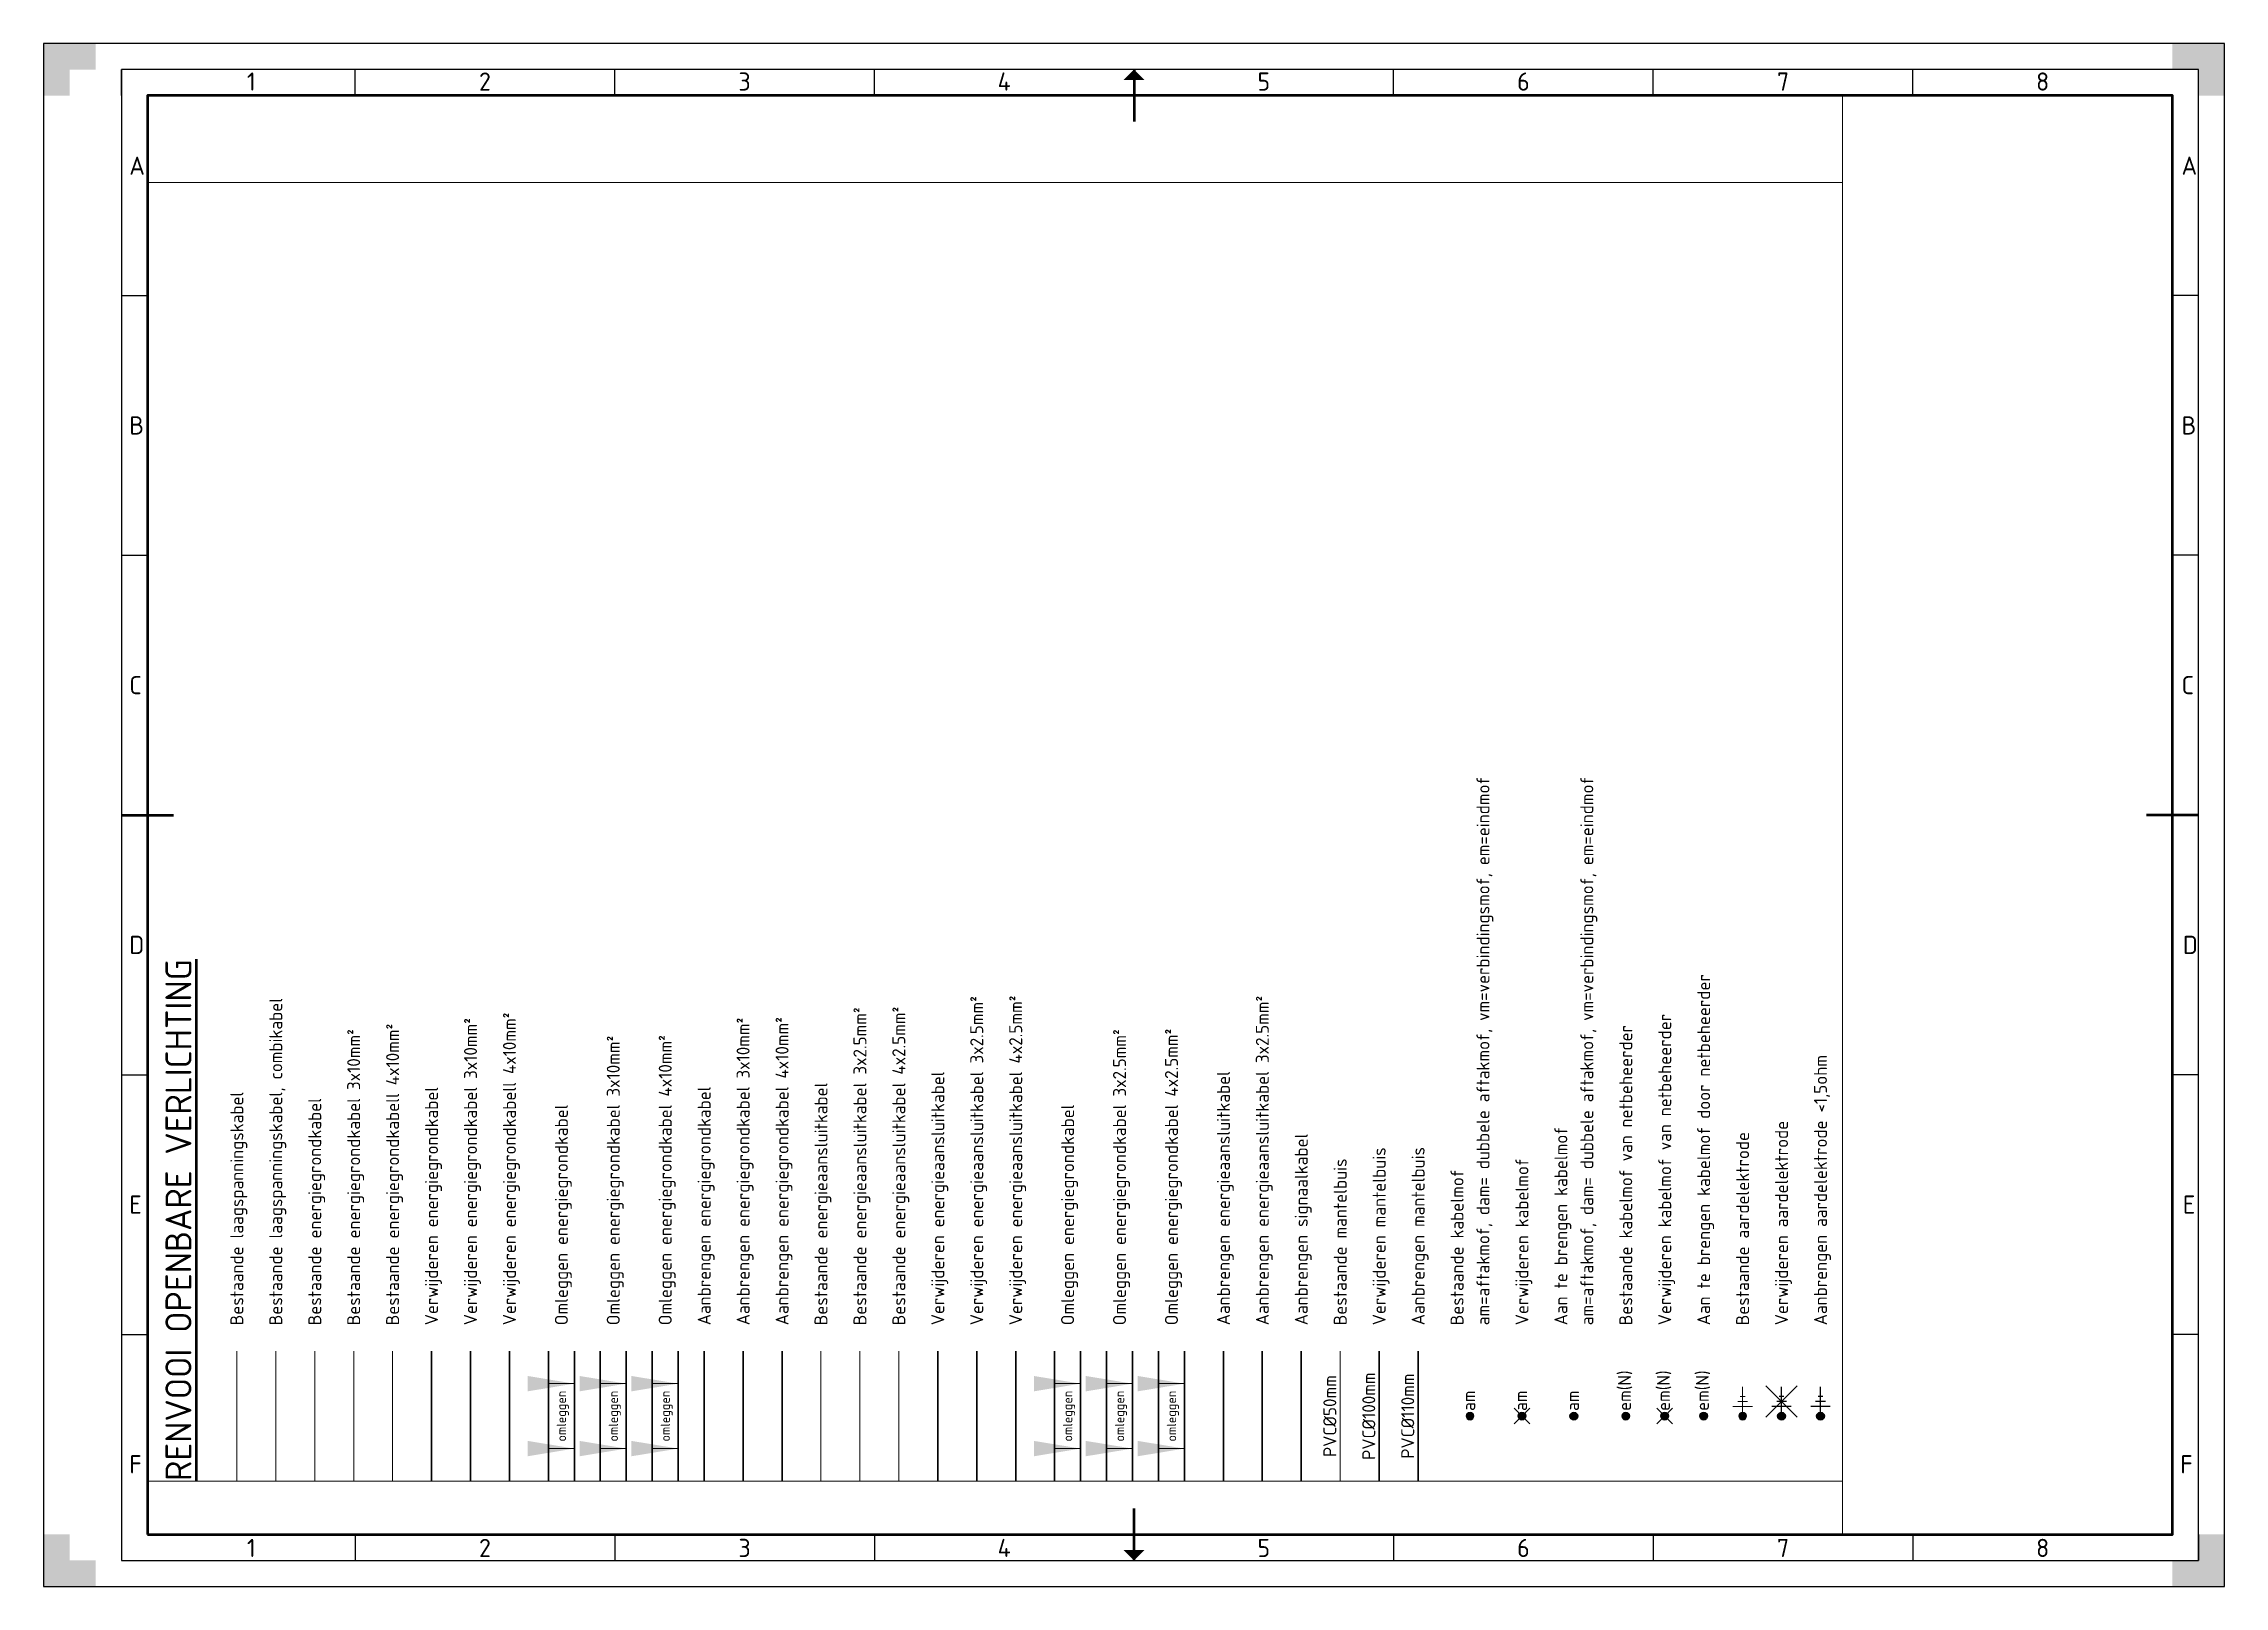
# Paper-space layout 'New A3 240502-15-53-17' of a CAD drawing. Header units: metres, sheet in millimetres. Extents: x 0 to 420, y 0 to 297.
# The model-space entities are those that its viewports show. They can reach past a viewport. Long polylines and large blocks are cut down to what shows.
import ezdxf
from ezdxf.enums import TextEntityAlignment as Align
from ezdxf.lldxf.tags import DXFTag

# ---------------------------------------------------------------- set-up
doc = ezdxf.new("R2010")
doc.units = ezdxf.units.M
for name, color, linetype, lineweight in [('B-WE-KL-ET_LS-G', 190, 'KL-LS-SO', 18), ('B-WE-OV-AARDING-S', 110, 'Continuous', 18), ('B-WE-OV-HULPSTUK_MOF-S', 140, 'Continuous', 18), ('B-WE-OV-HULPSTUK_MOF_NETBEHEERDER-S', 40, 'Continuous', 18), ('B-WE-OV-KABEL_AANSLUITKABEL-G', 21, 'OV-KABEL_AANSLUIT-SO', 18), ('B-WE-OV-KABEL_AANSLUITKABEL_3X2.5MM2-G', 21, 'OV-KABEL_AANSLUIT_3x2.5MM2-SO', 18), ('B-WE-OV-KABEL_AANSLUITKABEL_4X2.5MM2-G', 21, 'OV-KABEL_AANSLUIT_4x2.5MM2-SO', 18), ('B-WE-OV-KABEL_COMBIKABEL-G', 40, 'OV-COMBIKABEL-SO', 18), ('B-WE-OV-KABEL_VOEDINGSKABEL-G', 110, 'OV-KABEL_VOEDING-SO', 18), ('B-WE-OV-KABEL_VOEDINGSKABEL_3X10MM2-G', 110, 'OV-KABEL_AANSLUIT_3x10MM2-SO', 18), ('B-WE-OV-KABEL_VOEDINGSKABEL_4X10MM2-G', 110, 'OV-KABEL_AANSLUIT_4x10MM2-SO', 18), ('B-WE-OV-KABELDOORVOER_MANTELBUIS-G', 7, 'OV-KABELDOORVOER_MANTELBUIS-SO', 18), ('B-WE-OV-KABELDOORVOER_MANTELBUIS-T25', 7, 'Continuous', 25), ('B-WE-OV-LICHTMAST-S', 190, 'Continuous', 18), ('N-WE-OV-AARDING-S', 102, 'Continuous', 25), ('N-WE-OV-HULPSTUK_MOF-S', 160, 'Continuous', 25), ('N-WE-OV-HULPSTUK_MOF_NETBEHEERDER-S', 30, 'Continuous', 25), ('N-WE-OV-KABEL_AANSLUITKABEL-G', 20, 'OV-KABEL_AANSLUIT-SO', 35), ('N-WE-OV-KABEL_AANSLUITKABEL_3X2.5MM2-G', 20, 'OV-KABEL_AANSLUIT_3x2.5MM2-SO', 35), ('N-WE-OV-KABEL_AANSLUITKABEL_4X2.5MM2-G', 20, 'OV-KABEL_AANSLUIT_4x2.5MM2-SO', 35), ('N-WE-OV-KABEL_SIGNAALKABEL-G', 190, 'OV-KABEL_SIGNAAL-SO', 35), ('N-WE-OV-KABEL_VOEDINGSKABEL-G', 102, 'OV-KABEL_VOEDING-SO', 35), ('N-WE-OV-KABEL_VOEDINGSKABEL_3X10MM2-G', 102, 'OV-KABEL_AANSLUIT_3x10MM2-SO', 35), ('N-WE-OV-KABEL_VOEDINGSKABEL_4X10MM2-G', 102, 'OV-KABEL_AANSLUIT_4x10MM2-SO', 35), ('N-WE-OV-KABELDOORVOER_MANTELBUIS-G', 7, 'OV-KABELDOORVOER_MANTELBUIS-SO', 35), ('N-WE-OV-KABELDOORVOER_MANTELBUIS-T25', 7, 'Continuous', 25), ('N-WE-OV-M', 7, 'Continuous', 18), ('N-WE-OV-T18', 10, 'Continuous', 18), ('V-WE-OV-AARDING-S', 110, 'Continuous', 25), ('V-WE-OV-HULPSTUK_MOF-S', 140, 'Continuous', 25), ('V-WE-OV-HULPSTUK_MOF_NETBEHEERDER-S', 40, 'Continuous', 25), ('V-WE-OV-KABEL_AANSLUITKABEL-G', 21, 'V-OV-KABEL_AANSLUIT-SO', 35), ('V-WE-OV-KABEL_AANSLUITKABEL_3X2.5MM2-G', 21, 'V-OV-KABEL_AANSLUIT_3x2.5MM2-SO', 35), ('V-WE-OV-KABEL_AANSLUITKABEL_4X2.5MM2-G', 21, 'V-OV-KABEL_AANSLUIT_4x2.5MM2-SO', 35), ('V-WE-OV-KABEL_VOEDINGSKABEL-G', 110, 'V-OV-KABEL_VOEDING-SO', 35), ('V-WE-OV-KABEL_VOEDINGSKABEL_3X10MM2-G', 110, 'V-OV-KABEL_AANSLUIT_3x10MM2-SO', 35), ('V-WE-OV-KABEL_VOEDINGSKABEL_4X10MM2-G', 110, 'V-OV-KABEL_AANSLUIT_4x10MM2-SO', 35), ('V-WE-OV-KABELDOORVOER_MANTELBUIS-G', 7, 'V-OV-KABELDOORVOER_MANTELBUIS-SO', 35), ('V-WE-OV-KABELDOORVOER_MANTELBUIS-T25', 7, 'Continuous', 25), ('X-XX-AL-LEGENDA-T25', 7, 'Continuous', 25), ('X-XX-AL-LEGENDA-T50', 130, 'Continuous', 50), ('X-XX-AL-TEKENBLAD-S', 7, 'Continuous', 18), ('X-XX-AL-TEKENBLAD_KADER-G', 7, 'Continuous', 25), ('X-XX-AL-TEKENBLAD_KADER_AFSNIJMARKERING-G', 7, 'Continuous', 25), ('X-XX-AL-TEKENBLAD_KADER_CENTERMARKERING-G', 7, 'Continuous', 25), ('X-XX-AL-TEKENBLAD_KADER_ROOSTERVERDELING-G', 7, 'Continuous', 25), ('X-XX-AL-TEKENBLAD_KADER_ROOSTERVERDELING-T35', 7, 'Continuous', 35), ('X-XX-AL-TEKENBLAD_KADER_VOUWMERK-G', 7, 'Continuous', 18)]:
    doc.layers.add(name, color=color, linetype=linetype, lineweight=lineweight)
doc.layers.add('X-XX-AL-HULPLIJN-G', color=211, linetype='Continuous', lineweight=18, plot=False)
doc.styles.add('NLCS-ISO', font='NLCS-ISO.ttf')
doc.styles.add('NLCS-ISO-ANNOTATIEF-T18', font='NLCS-ISO.ttf', dxfattribs={"height": 1.8})
doc.styles.add('NLCS-ISO-ANNOTATIEF-T25', font='NLCS-ISO.ttf', dxfattribs={"height": 2.5})
doc.styles.add('NLCS-ISO-ANNOTATIEF-T50', font='NLCS-ISO.ttf', dxfattribs={"height": 5})
doc.styles.get("Standard").update_dxf_attribs({"font": 'arial.ttf'})
tags = doc.linetypes.add('KL-LS-SO', pattern='A,4,-1,[103,NLCS.SHX,S=0.75,R=0,X=0,Y=0],-1,4,-1,["L",Standard,S=1,R=0,X=0,Y=-0.5],-2', length=13).pattern_tags.tags
tags[18] = DXFTag(74, 10)
tags = doc.linetypes.add('OV-COMBIKABEL-SO', pattern='A,4,-1,[103,NLCS.SHX,S=0.75,R=0,X=0,Y=0],-1,4,-1,["CK",Standard,S=1,R=0,X=0,Y=-0.5],-3', length=14).pattern_tags.tags
tags[18] = DXFTag(74, 10)
tags = doc.linetypes.add('OV-KABEL_AANSLUIT-SO', pattern='A,2,-1,[103,NLCS.SHX,S=0.75,R=0,X=0,Y=0],-1,2,-1,["OV",Standard,S=1,R=0,X=0,Y=-0.5],-3', length=10).pattern_tags.tags
tags[18] = DXFTag(74, 10)
tags = doc.linetypes.add('OV-KABEL_AANSLUIT_3x10MM2-SO', pattern='A,2,-1,[103,NLCS.SHX,S=0.75,R=0,X=0,Y=0],-1,2,-1,["3x10",Standard,S=1,R=0,X=0,Y=-0.5],-4', length=11).pattern_tags.tags
tags[18] = DXFTag(74, 10)
tags = doc.linetypes.add('OV-KABEL_AANSLUIT_3x2.5MM2-SO', pattern='A,2,-1,[103,NLCS.SHX,S=0.75,R=0,X=0,Y=0],-1,2,-1,["3x2.5",Standard,S=1,R=0,X=0,Y=-0.5],-4', length=11).pattern_tags.tags
tags[18] = DXFTag(74, 10)
tags = doc.linetypes.add('OV-KABEL_AANSLUIT_4x10MM2-SO', pattern='A,2,-1,[103,NLCS.SHX,S=0.75,R=0,X=0,Y=0],-1,2,-1,["4x10",Standard,S=1,R=0,X=0,Y=-0.5],-4', length=11).pattern_tags.tags
tags[18] = DXFTag(74, 10)
tags = doc.linetypes.add('OV-KABEL_AANSLUIT_4x2.5MM2-SO', pattern='A,2,-1,[103,NLCS.SHX,S=0.75,R=0,X=0,Y=0],-1,2,-1,["4x2.5",Standard,S=1,R=0,X=0,Y=-0.5],-4', length=11).pattern_tags.tags
tags[18] = DXFTag(74, 10)
tags = doc.linetypes.add('OV-KABEL_SIGNAAL-SO', pattern='A,4,-1,["S",Standard,S=1,R=0,X=0,Y=-0.5],-1,4,-1,["OV",Standard,S=1,R=0,X=0,Y=-0.5],-3', length=14).pattern_tags.tags
tags[19] = DXFTag(74, 10)
tags[6] = DXFTag(74, 10)
tags = doc.linetypes.add('OV-KABEL_VOEDING-SO', pattern='A,4,-1,[103,NLCS.SHX,S=0.75,R=0,X=0,Y=0],-1,4,-1,["OV",Standard,S=1,R=0,X=0,Y=-0.5],-3', length=14).pattern_tags.tags
tags[18] = DXFTag(74, 10)
doc.linetypes.add('OV-KABELDOORVOER_MANTELBUIS-SO', pattern='A,0,-0.5,[73,NLCS.SHX,S=1,R=0,X=0,Y=0],-0.5', length=1)
tags = doc.linetypes.add('V-OV-KABEL_AANSLUIT-SO', pattern='A,1,[24,NLCS.SHX,S=0.5,R=0,X=0,Y=0],1,-1,[103,NLCS.SHX,S=0.75,R=0,X=0,Y=0],-1,1,[24,NLCS.SHX,S=0.5,R=0,X=0,Y=0],1,-1,["OV",Standard,S=1,R=0,X=0,Y=-0.5],-3', length=10).pattern_tags.tags
tags[34] = DXFTag(74, 10)
tags = doc.linetypes.add('V-OV-KABEL_AANSLUIT_3x10MM2-SO', pattern='A,1,[24,NLCS.SHX,S=0.5,R=0,X=0,Y=0],1,-1,[103,NLCS.SHX,S=0.75,R=0,X=0,Y=0],-1,1,[24,NLCS.SHX,S=0.5,R=0,X=0,Y=0],1,-1,["3x10",Standard,S=1,R=0,X=0,Y=-0.5],-4', length=11).pattern_tags.tags
tags[34] = DXFTag(74, 10)
tags = doc.linetypes.add('V-OV-KABEL_AANSLUIT_3x2.5MM2-SO', pattern='A,1,[24,NLCS.SHX,S=0.5,R=0,X=0,Y=0],1,-1,[103,NLCS.SHX,S=0.75,R=0,X=0,Y=0],-1,1,[24,NLCS.SHX,S=0.5,R=0,X=0,Y=0],1,-1,["3x2.5",Standard,S=1,R=0,X=0,Y=-0.5],-4', length=11).pattern_tags.tags
tags[34] = DXFTag(74, 10)
tags = doc.linetypes.add('V-OV-KABEL_AANSLUIT_4x10MM2-SO', pattern='A,1,[24,NLCS.SHX,S=0.5,R=0,X=0,Y=0],1,-1,[103,NLCS.SHX,S=0.75,R=0,X=0,Y=0],-1,1,[24,NLCS.SHX,S=0.5,R=0,X=0,Y=0],1,-1,["4x10",Standard,S=1,R=0,X=0,Y=-0.5],-4', length=11).pattern_tags.tags
tags[34] = DXFTag(74, 10)
tags = doc.linetypes.add('V-OV-KABEL_AANSLUIT_4x2.5MM2-SO', pattern='A,1,[24,NLCS.SHX,S=0.5,R=0,X=0,Y=0],1,-1,[103,NLCS.SHX,S=0.75,R=0,X=0,Y=0],-1,1,[24,NLCS.SHX,S=0.5,R=0,X=0,Y=0],1,-1,["4x2.5",Standard,S=1,R=0,X=0,Y=-0.5],-4', length=11).pattern_tags.tags
tags[34] = DXFTag(74, 10)
tags = doc.linetypes.add('V-OV-KABEL_VOEDING-SO', pattern='A,2,[24,NLCS.SHX,S=0.5,R=0,X=0,Y=0],2,-1,[103,NLCS.SHX,S=0.75,R=0,X=0,Y=0],-1,2,[24,NLCS.SHX,S=0.5,R=0,X=0,Y=0],2,-1,["OV",Standard,S=1,R=0,X=0,Y=-0.5],-3', length=14).pattern_tags.tags
tags[34] = DXFTag(74, 10)
doc.linetypes.add('V-OV-KABELDOORVOER_MANTELBUIS-SO', pattern='A,0,-0.25,[24,NLCS.SHX,S=0.5,R=0,X=0.25,Y=0],-0.25,[73,NLCS.SHX,S=1,R=0,X=0,Y=0],-0.5', length=1)
doc.dimstyles.new('NLCS-ANNOTATIEF-T18-PIJL_L2_H0', dxfattribs={"dimtxt": 2.5, "dimasz": 1.8, "dimexe": 2, "dimexo": 2, "dimgap": 0.7, "dimtad": 1, "dimzin": 0, "dimdsep": 46, "dimtxsty": 'NLCS-ISO-ANNOTATIEF-T18', "dimcen": 0, "dimdle": 2, "dimclrd": 256, "dimclre": 256, "dimclrt": 10, "dimadec": 0, "dimazin": 0, "dimtfac": 1, "dimtdec": 3, "dimtofl": 0, "dimtmove": 0, "dimatfit": 3, "dimfxl": 2, "dimfxlon": 1, "dimtfillclr": 256, "dimtolj": 1, "dimtzin": 0, "dimlwd": -1, "dimlwe": -1, "dimarcsym": 0})

# ---------------------------------------------------------------- blocks, each defined once
blk = doc.blocks.new('SAL-TEKENBLAD_A3-SO')
at = {"layer": 'X-XX-AL-TEKENBLAD_KADER_AFSNIJMARKERING-G'}
for points in [[(10, 297), (0, 297), (0, 287), (5, 287), (5, 292), (10, 292)], [(420, 287), (420, 297), (410, 297), (410, 292), (415, 292), (415, 287)], [(0, 10), (0, 0), (10, 0), (10, 5), (5, 5), (5, 10)], [(410, 0), (420, 0), (420, 10), (415, 10), (415, 5), (410, 5)]]:
    blk.add_hatch(color=256, dxfattribs=at).paths.add_polyline_path(points)
at = {"layer": 'X-XX-AL-TEKENBLAD_KADER_VOUWMERK-G'}
for points in [[(208, 290), (210, 292), (212, 290)], [(208, 7), (210, 5), (212, 7)]]:
    blk.add_hatch(color=256, dxfattribs=at).paths.add_polyline_path(points)
at = {"layer": 'X-XX-AL-TEKENBLAD_KADER-G'}
for p, q in [((420, 297), (0, 297)), ((0, 297), (0, 0)), ((420, 0), (420, 297)), ((0, 0), (420, 0))]:
    blk.add_line(p, q, dxfattribs=at)
at = {"layer": 'X-XX-AL-TEKENBLAD_KADER-G', "lineweight": 50, "flags": 128}
blk.add_lwpolyline([(20, 10), (410, 10), (410, 287), (20, 287)], close=True, dxfattribs=at)
at = {"layer": 'X-XX-AL-TEKENBLAD_KADER_CENTERMARKERING-G', "lineweight": 50, "flags": 128}
for points in [[(210, 292), (210, 282)], [(15, 148.5), (25, 148.5)], [(415, 148.5), (405, 148.5)], [(210, 5), (210, 15)]]:
    blk.add_lwpolyline(points, dxfattribs=at)
at = {"layer": 'X-XX-AL-TEKENBLAD_KADER_ROOSTERVERDELING-G'}
for p, q in [((415, 292), (15, 292)), ((15, 287), (15, 292)), ((15, 292), (15, 5)), ((60, 287), (60, 292)), ((110, 287), (110, 292)), ((160, 287), (160, 292)), ((260, 287), (260, 292)), ((310, 287), (310, 292)), ((360, 287), (360, 292)), ((415, 287), (415, 292)), ((415, 5), (415, 292)), ((15, 248.5), (20, 248.5)), ((415, 248.5), (410, 248.5)), ((15, 198.5), (20, 198.5)), ((415, 198.5), (410, 198.5)), ((15, 98.5), (20, 98.5)), ((415, 98.5), (410, 98.5)), ((15, 48.5), (20, 48.5)), ((415, 48.5), (410, 48.5)), ((15, 10), (15, 5)), ((60, 10), (60, 5)), ((110, 10), (110, 5)), ((160, 10), (160, 5)), ((260, 10), (260, 5)), ((310, 10), (310, 5)), ((360, 10), (360, 5)), ((415, 10), (415, 5)), ((15, 5), (415, 5))]:
    blk.add_line(p, q, dxfattribs=at)
at = {"layer": 'X-XX-AL-TEKENBLAD_KADER_ROOSTERVERDELING-T35', "lineweight": 35, "style": 'NLCS-ISO'}
for s, p in [('1', (40, 286.9)), ('2', (85, 286.9)), ('3', (135, 286.9)), ('4', (185, 286.9)), ('5', (235, 286.9)), ('6', (285, 286.9)), ('7', (335, 286.9)), ('8', (385, 286.9)), ('1', (40, 4.6)), ('2', (85, 4.6)), ('3', (135, 4.6)), ('4', (185, 4.6)), ('5', (235, 4.6)), ('6', (285, 4.6)), ('7', (335, 4.6)), ('8', (385, 4.6))]:
    blk.add_text(s, height=3.5, dxfattribs=at).set_placement(p, align=Align.BOTTOM_CENTER)
for s, p in [('A', (16.5, 273.5)), ('A', (411.75, 273.5)), ('B', (16.5, 223.5)), ('B', (411.75, 223.5)), ('C', (16.5, 173.5)), ('C', (411.75, 173.5)), ('D', (16.5, 123.5)), ('D', (412, 123.5)), ('E', (16.5, 73.5)), ('E', (412, 73.5)), ('F', (16.5, 23.5)), ('F', (411.5, 23.5))]:
    blk.add_text(s, height=3.5, dxfattribs=at).set_placement(p, align=Align.MIDDLE_LEFT)
blk = doc.blocks.new('SOV-HULP_MOF-SO')
h = blk.add_hatch(color=256)
h.dxf.hatch_style = 1
edge = h.paths.add_edge_path()
edge.add_arc((0, 0), 0.75, 0, 360)
blk.add_circle((0, 0), 0.75)
at = {"style": 'NLCS-ISO'}
blk.add_attdef('Soort:', text='', height=2.5, dxfattribs=at).set_placement((1, 0.25), align=Align.MIDDLE_LEFT)
blk = doc.blocks.new('B-SOV-LICHTMAST-SO')
for p, q in [((-1.3, 0.75), (-2.6, 1.5)), ((0, 1.5), (0, 3)), ((1.3, 0.75), (2.6, 1.5)), ((-1.3, -0.75), (-2.6, -1.5)), ((0, -1.5), (0, -3)), ((1.3, -0.75), (2.6, -1.5))]:
    blk.add_line(p, q)
blk.add_circle((0, 0), 1.5)
at = {"style": 'NLCS-ISO'}
blk.add_attdef('TYPE', text='', height=1.8, dxfattribs=at).set_placement((0, 3), align=Align.BOTTOM_CENTER)
blk = doc.blocks.new('SOV-AARDING_AARDELEKTRODE-SO')
h = blk.add_hatch(color=256)
h.dxf.hatch_style = 1
edge = h.paths.add_edge_path()
edge.add_arc((0, 0), 0.75, 90, 450)
for p, q in [((0, 0), (5.62, 0)), ((1.87, -1.88), (1.87, 1.87)), ((2.81, -0.94), (2.81, 0.94)), ((3.75, -0.47), (3.75, 0.47))]:
    blk.add_line(p, q)
blk.add_circle((0, 0), 0.75)
blk = doc.blocks.new('V-SOV-AARDING_AARDELEKTRODE-SO')
h = blk.add_hatch(color=256)
h.dxf.hatch_style = 1
edge = h.paths.add_edge_path()
edge.add_arc((0, 0), 0.75, 90, 450)
for p, q in [((-0.19, 3), (5.81, -3)), ((5.81, 3), (-0.19, -3)), ((0, 0), (5.62, 0)), ((1.87, -1.88), (1.87, 1.87)), ((2.81, -0.94), (2.81, 0.94)), ((3.75, -0.47), (3.75, 0.47))]:
    blk.add_line(p, q)
blk.add_circle((0, 0), 0.75)
blk = doc.blocks.new('V-SOV-HULP_MOF-SO')
h = blk.add_hatch(color=256)
h.dxf.hatch_style = 1
edge = h.paths.add_edge_path()
edge.add_arc((0, 0), 0.75, 0, 360)
for p, q in [((-1.5, 1.5), (1.5, -1.5)), ((1.5, 1.5), (-1.5, -1.5))]:
    blk.add_line(p, q)
blk.add_circle((0, 0), 0.75)
at = {"style": 'NLCS-ISO'}
blk.add_attdef('Soort:', text='', height=2.5, dxfattribs=at).set_placement((1, 0.25), align=Align.MIDDLE_LEFT)

msp = doc.modelspace()

# ---------------------------------------------------------------- linework, layer by layer
at = {"layer": 'B-WE-KL-ET_LS-G', "flags": 128}
msp.add_lwpolyline([(2924.646, 2258.1), (2929.646, 2258.1)], dxfattribs=at)
at = {"layer": 'B-WE-OV-KABEL_AANSLUITKABEL-G', "flags": 128}
msp.add_lwpolyline([(2924.646, 2235.6), (2929.646, 2235.6)], dxfattribs=at)
at = {"layer": 'B-WE-OV-KABEL_AANSLUITKABEL_3X2.5MM2-G', "flags": 128}
msp.add_lwpolyline([(2924.646, 2234.1), (2929.646, 2234.1)], dxfattribs=at)
at = {"layer": 'B-WE-OV-KABEL_AANSLUITKABEL_4X2.5MM2-G', "flags": 128}
msp.add_lwpolyline([(2924.646, 2232.6), (2929.646, 2232.6)], dxfattribs=at)
at = {"layer": 'B-WE-OV-KABEL_COMBIKABEL-G', "flags": 128}
msp.add_lwpolyline([(2924.646, 2256.6), (2929.646, 2256.6)], dxfattribs=at)
at = {"layer": 'B-WE-OV-KABEL_VOEDINGSKABEL-G', "flags": 128}
msp.add_lwpolyline([(2924.646, 2255.1), (2929.646, 2255.1)], dxfattribs=at)
at = {"layer": 'B-WE-OV-KABEL_VOEDINGSKABEL_3X10MM2-G', "flags": 128}
msp.add_lwpolyline([(2924.646, 2253.6), (2929.646, 2253.6)], dxfattribs=at)
at = {"layer": 'B-WE-OV-KABEL_VOEDINGSKABEL_4X10MM2-G', "flags": 128}
msp.add_lwpolyline([(2924.646, 2252.1), (2929.646, 2252.1)], dxfattribs=at)
at = {"layer": 'B-WE-OV-KABELDOORVOER_MANTELBUIS-G', "flags": 128}
msp.add_lwpolyline([(2924.646, 2215.6), (2929.646, 2215.6)], dxfattribs=at)
at = {"layer": 'N-WE-OV-KABEL_AANSLUITKABEL-G', "flags": 128}
for points in [[(2924.646, 2225.6), (2929.646, 2225.6)], [(2924.646, 2220.1), (2929.646, 2220.1)]]:
    msp.add_lwpolyline(points, dxfattribs=at)
at = {"layer": 'N-WE-OV-KABEL_AANSLUITKABEL_3X2.5MM2-G', "flags": 128}
for points in [[(2924.646, 2223.6), (2929.646, 2223.6)], [(2924.646, 2218.6), (2929.646, 2218.6)]]:
    msp.add_lwpolyline(points, dxfattribs=at)
at = {"layer": 'N-WE-OV-KABEL_AANSLUITKABEL_4X2.5MM2-G', "flags": 128}
msp.add_lwpolyline([(2924.646, 2221.6), (2929.646, 2221.6)], dxfattribs=at)
at = {"layer": 'N-WE-OV-KABEL_SIGNAALKABEL-G', "flags": 128}
msp.add_lwpolyline([(2924.646, 2217.1), (2929.646, 2217.1)], dxfattribs=at)
at = {"layer": 'N-WE-OV-KABEL_VOEDINGSKABEL-G', "flags": 128}
for points in [[(2924.646, 2245.1), (2929.646, 2245.1)], [(2924.646, 2240.1), (2929.646, 2240.1)]]:
    msp.add_lwpolyline(points, dxfattribs=at)
at = {"layer": 'N-WE-OV-KABEL_VOEDINGSKABEL_3X10MM2-G', "flags": 128}
for points in [[(2924.646, 2243.1), (2929.646, 2243.1)], [(2924.646, 2238.6), (2929.646, 2238.6)]]:
    msp.add_lwpolyline(points, dxfattribs=at)
at = {"layer": 'N-WE-OV-KABEL_VOEDINGSKABEL_4X10MM2-G', "flags": 128}
for points in [[(2924.646, 2241.1), (2929.646, 2241.1)], [(2924.646, 2237.1), (2929.646, 2237.1)]]:
    msp.add_lwpolyline(points, dxfattribs=at)
at = {"layer": 'N-WE-OV-KABELDOORVOER_MANTELBUIS-G', "flags": 128}
msp.add_lwpolyline([(2924.646, 2212.6), (2929.646, 2212.6)], dxfattribs=at)
at = {"layer": 'V-WE-OV-KABEL_AANSLUITKABEL-G', "flags": 128}
for points in [[(2924.646, 2231.1), (2929.646, 2231.1)], [(2924.646, 2226.6), (2929.646, 2226.6)]]:
    msp.add_lwpolyline(points, dxfattribs=at)
at = {"layer": 'V-WE-OV-KABEL_AANSLUITKABEL_3X2.5MM2-G', "flags": 128}
for points in [[(2924.646, 2229.6), (2929.646, 2229.6)], [(2924.646, 2224.6), (2929.646, 2224.6)]]:
    msp.add_lwpolyline(points, dxfattribs=at)
at = {"layer": 'V-WE-OV-KABEL_AANSLUITKABEL_4X2.5MM2-G', "flags": 128}
for points in [[(2924.646, 2228.1), (2929.646, 2228.1)], [(2924.646, 2222.6), (2929.646, 2222.6)]]:
    msp.add_lwpolyline(points, dxfattribs=at)
at = {"layer": 'V-WE-OV-KABEL_VOEDINGSKABEL-G', "flags": 128}
for points in [[(2924.646, 2250.6), (2929.646, 2250.6)], [(2924.646, 2246.1), (2929.646, 2246.1)]]:
    msp.add_lwpolyline(points, dxfattribs=at)
at = {"layer": 'V-WE-OV-KABEL_VOEDINGSKABEL_3X10MM2-G', "flags": 128}
for points in [[(2924.646, 2249.1), (2929.646, 2249.1)], [(2924.646, 2244.1), (2929.646, 2244.1)]]:
    msp.add_lwpolyline(points, dxfattribs=at)
at = {"layer": 'V-WE-OV-KABEL_VOEDINGSKABEL_4X10MM2-G', "flags": 128}
for points in [[(2924.646, 2247.6), (2929.646, 2247.6)], [(2924.646, 2242.1), (2929.646, 2242.1)]]:
    msp.add_lwpolyline(points, dxfattribs=at)
at = {"layer": 'V-WE-OV-KABELDOORVOER_MANTELBUIS-G', "flags": 128}
msp.add_lwpolyline([(2924.646, 2214.1), (2929.646, 2214.1)], dxfattribs=at)
at = {"layer": 'X-XX-AL-HULPLIJN-G', "flags": 128}
msp.add_lwpolyline([(2924.646, 2264.29), (2974.646, 2264.29), (2974.646, 1964.29), (2924.646, 1964.29)], close=True, dxfattribs=at)

# ---------------------------------------------------------------- block references
at = {"layer": 'B-WE-OV-AARDING-S', "xscale": 0.2, "yscale": 0.2, "zscale": 0.2}
msp.add_blockref('SOV-AARDING_AARDELEKTRODE-SO', (2927.146, 2200.1), dxfattribs=at)
at = {"layer": 'B-WE-OV-HULPSTUK_MOF-S', "xscale": 0.2, "yscale": 0.2, "zscale": 0.2}
msp.add_blockref('SOV-HULP_MOF-SO', (2927.146, 2210.6), dxfattribs=at).add_auto_attribs({'Soort:': 'am'})
at = {"layer": 'B-WE-OV-HULPSTUK_MOF_NETBEHEERDER-S', "xscale": 0.2, "yscale": 0.2, "zscale": 0.2}
msp.add_blockref('SOV-HULP_MOF-SO', (2927.146, 2204.6), dxfattribs=at).add_auto_attribs({'Soort:': 'em(N)'})
at = {"layer": 'B-WE-OV-LICHTMAST-S', "xscale": 0.2, "yscale": 0.2, "zscale": 0.2}
msp.add_blockref('B-SOV-LICHTMAST-SO', (2927.146, 2195.6), dxfattribs=at)
at = {"layer": 'N-WE-OV-AARDING-S', "xscale": 0.2, "yscale": 0.2, "zscale": 0.2}
msp.add_blockref('SOV-AARDING_AARDELEKTRODE-SO', (2927.146, 2197.1), dxfattribs=at)
at = {"layer": 'N-WE-OV-HULPSTUK_MOF-S', "xscale": 0.2, "yscale": 0.2, "zscale": 0.2}
msp.add_blockref('SOV-HULP_MOF-SO', (2927.146, 2206.6), dxfattribs=at).add_auto_attribs({'Soort:': 'am'})
at = {"layer": 'N-WE-OV-HULPSTUK_MOF_NETBEHEERDER-S', "xscale": 0.2, "yscale": 0.2, "zscale": 0.2}
msp.add_blockref('SOV-HULP_MOF-SO', (2927.146, 2201.6), dxfattribs=at).add_auto_attribs({'Soort:': 'em(N)'})
at = {"layer": 'V-WE-OV-AARDING-S', "xscale": 0.2, "yscale": 0.2, "zscale": 0.2}
msp.add_blockref('V-SOV-AARDING_AARDELEKTRODE-SO', (2927.146, 2198.6), dxfattribs=at)
at = {"layer": 'V-WE-OV-HULPSTUK_MOF-S', "xscale": 0.2, "yscale": 0.2, "zscale": 0.2}
msp.add_blockref('V-SOV-HULP_MOF-SO', (2927.146, 2208.6), dxfattribs=at).add_auto_attribs({'Soort:': 'am'})
at = {"layer": 'V-WE-OV-HULPSTUK_MOF_NETBEHEERDER-S', "xscale": 0.2, "yscale": 0.2, "zscale": 0.2}
msp.add_blockref('V-SOV-HULP_MOF-SO', (2927.146, 2203.1), dxfattribs=at).add_auto_attribs({'Soort:': 'em(N)'})

# ---------------------------------------------------------------- texts
at = {"layer": 'B-WE-OV-KABELDOORVOER_MANTELBUIS-T25', "style": 'NLCS-ISO-ANNOTATIEF-T25'}
msp.add_text('PVC%%C50mm', height=0.5, dxfattribs=at).set_placement((2927.146, 2215.6), align=Align.BOTTOM_CENTER)
at = {"layer": 'N-WE-OV-KABELDOORVOER_MANTELBUIS-T25', "style": 'NLCS-ISO-ANNOTATIEF-T25'}
msp.add_text('PVC%%C110mm', height=0.5, dxfattribs=at).set_placement((2927.146, 2212.6), align=Align.BOTTOM_CENTER)
at = {"layer": 'N-WE-OV-T18', "style": 'NLCS-ISO-ANNOTATIEF-T18'}
for p in [(2927.146, 2245.6), (2927.146, 2243.6), (2927.146, 2241.6), (2927.146, 2226.1), (2927.146, 2224.1), (2927.146, 2222.1)]:
    msp.add_text('omleggen', height=0.36, dxfattribs=at).set_placement(p, align=Align.MIDDLE_CENTER)
at = {"layer": 'V-WE-OV-KABELDOORVOER_MANTELBUIS-T25', "style": 'NLCS-ISO-ANNOTATIEF-T25'}
msp.add_text('PVC%%C100mm', height=0.5, dxfattribs=at).set_placement((2927.146, 2214.1), align=Align.BOTTOM_CENTER)
at = {"layer": 'X-XX-AL-LEGENDA-T25', "style": 'NLCS-ISO-ANNOTATIEF-T25'}
for s, p in [('Bestaande laagspanningskabel', (2930.646, 2257.85)), ('Bestaande laagspanningskabel, combikabel', (2930.646, 2256.35)), ('Bestaande energiegrondkabel', (2930.646, 2254.85)), ('Bestaande energiegrondkabel 3x10mm²', (2930.646, 2253.35)), ('Bestaande energiegrondkabell 4x10mm²', (2930.646, 2251.85)), ('Verwijderen energiegrondkabel', (2930.646, 2250.35)), ('Verwijderen energiegrondkabel 3x10mm²', (2930.646, 2248.85)), ('Verwijderen energiegrondkabell 4x10mm²', (2930.646, 2247.35)), ('Omleggen energiegrondkabel', (2930.646, 2245.35)), ('Omleggen energiegrondkabel 3x10mm²', (2930.646, 2243.35)), ('Omleggen energiegrondkabel 4x10mm²', (2930.646, 2241.35)), ('Aanbrengen energiegrondkabel', (2930.646, 2239.85)), ('Aanbrengen energiegrondkabel 3x10mm²', (2930.646, 2238.35)), ('Aanbrengen energiegrondkabel 4x10mm²', (2930.646, 2236.85)), ('Bestaande energieaansluitkabel', (2930.646, 2235.35)), ('Bestaande energieaansluitkabel 3x2.5mm²', (2930.646, 2233.85)), ('Bestaande energieaansluitkabel 4x2.5mm²', (2930.646, 2232.35)), ('Verwijderen energieaansluitkabel', (2930.646, 2230.85)), ('Verwijderen energieaansluitkabel 3x2.5mm²', (2930.646, 2229.35)), ('Verwijderen energieaansluitkabel 4x2.5mm²', (2930.646, 2227.85)), ('Omleggen energiegrondkabel', (2930.646, 2225.85)), ('Omleggen energiegrondkabel 3x2.5mm²', (2930.646, 2223.85)), ('Omleggen energiegrondkabel 4x2.5mm²', (2930.646, 2221.85)), ('Aanbrengen energieaansluitkabel', (2930.646, 2219.85)), ('Aanbrengen energieaansluitkabel 3x2.5mm²', (2930.646, 2218.35)), ('Aanbrengen signaalkabel', (2930.646, 2216.85)), ('Bestaande mantelbuis', (2930.646, 2215.35)), ('Verwijderen mantelbuis', (2930.646, 2213.85)), ('Aanbrengen mantelbuis', (2930.646, 2212.35)), ('Bestaande kabelmof', (2930.646, 2210.85)), ('am=aftakmof, dam= dubbele aftakmof, vm=verbindingsmof, em=eindmof', (2930.646, 2209.85)), ('Verwijderen kabelmof', (2930.646, 2208.35)), ('Aan te brengen kabelmof', (2930.646, 2206.85)), ('am=aftakmof, dam= dubbele aftakmof, vm=verbindingsmof, em=eindmof', (2930.646, 2205.85)), ('Bestaande kabelmof van netbeheerder', (2930.646, 2204.35)), ('Verwijderen kabelmof van netbeheerder', (2930.646, 2202.85)), ('Aan te brengen kabelmof door netbeheerder', (2930.646, 2201.35)), ('Bestaande aardelektrode', (2930.646, 2199.85)), ('Verwijderen aardelektrode', (2930.646, 2198.35)), ('Aanbrengen aardelektrode <1,5ohm', (2930.646, 2196.85))]:
    msp.add_text(s, height=0.5, dxfattribs=at).set_placement(p)
at = {"layer": 'X-XX-AL-LEGENDA-T50', "style": 'NLCS-ISO-ANNOTATIEF-T50'}
msp.add_text('%%URENVOOI OPENBARE VERLICHTING', height=1, dxfattribs=at).set_placement((2924.646, 2259.85))

# ---------------------------------------------------------------- leaders
at = {"layer": 'N-WE-OV-M'}
for points in [[(2925.896, 2245.1), (2925.896, 2246.1)], [(2928.396, 2245.1), (2928.396, 2246.1)], [(2925.896, 2243.1), (2925.896, 2244.1)], [(2928.396, 2243.1), (2928.396, 2244.1)], [(2925.896, 2241.1), (2925.896, 2242.1)], [(2928.396, 2241.1), (2928.396, 2242.1)], [(2925.896, 2225.6), (2925.896, 2226.6)], [(2928.396, 2225.6), (2928.396, 2226.6)], [(2925.896, 2223.6), (2925.896, 2224.6)], [(2928.396, 2223.6), (2928.396, 2224.6)], [(2925.896, 2221.6), (2925.896, 2222.6)], [(2928.396, 2221.6), (2928.396, 2222.6)]]:
    msp.add_leader(points, dimstyle='NLCS-ANNOTATIEF-T18-PIJL_L2_H0', override={"dimscale": 0}, dxfattribs=at)

psp = doc.layouts.new('New A3 240502-15-53-17')

# ---------------------------------------------------------------- block references
at = {"layer": 'X-XX-AL-TEKENBLAD-S'}
psp.add_blockref('SAL-TEKENBLAD_A3-SO', (0, 0), dxfattribs=at)

# ---------------------------------------------------------------- viewports
at = {"layer": '0', "view_twist_angle": 90}
psp.add_viewport(center=(183.24, 148.5), size=(326.47, 277), view_center_point=(-2228.895, 2950.291), view_height=55.4, dxfattribs=at)

doc.saveas('drawing.dxf')
